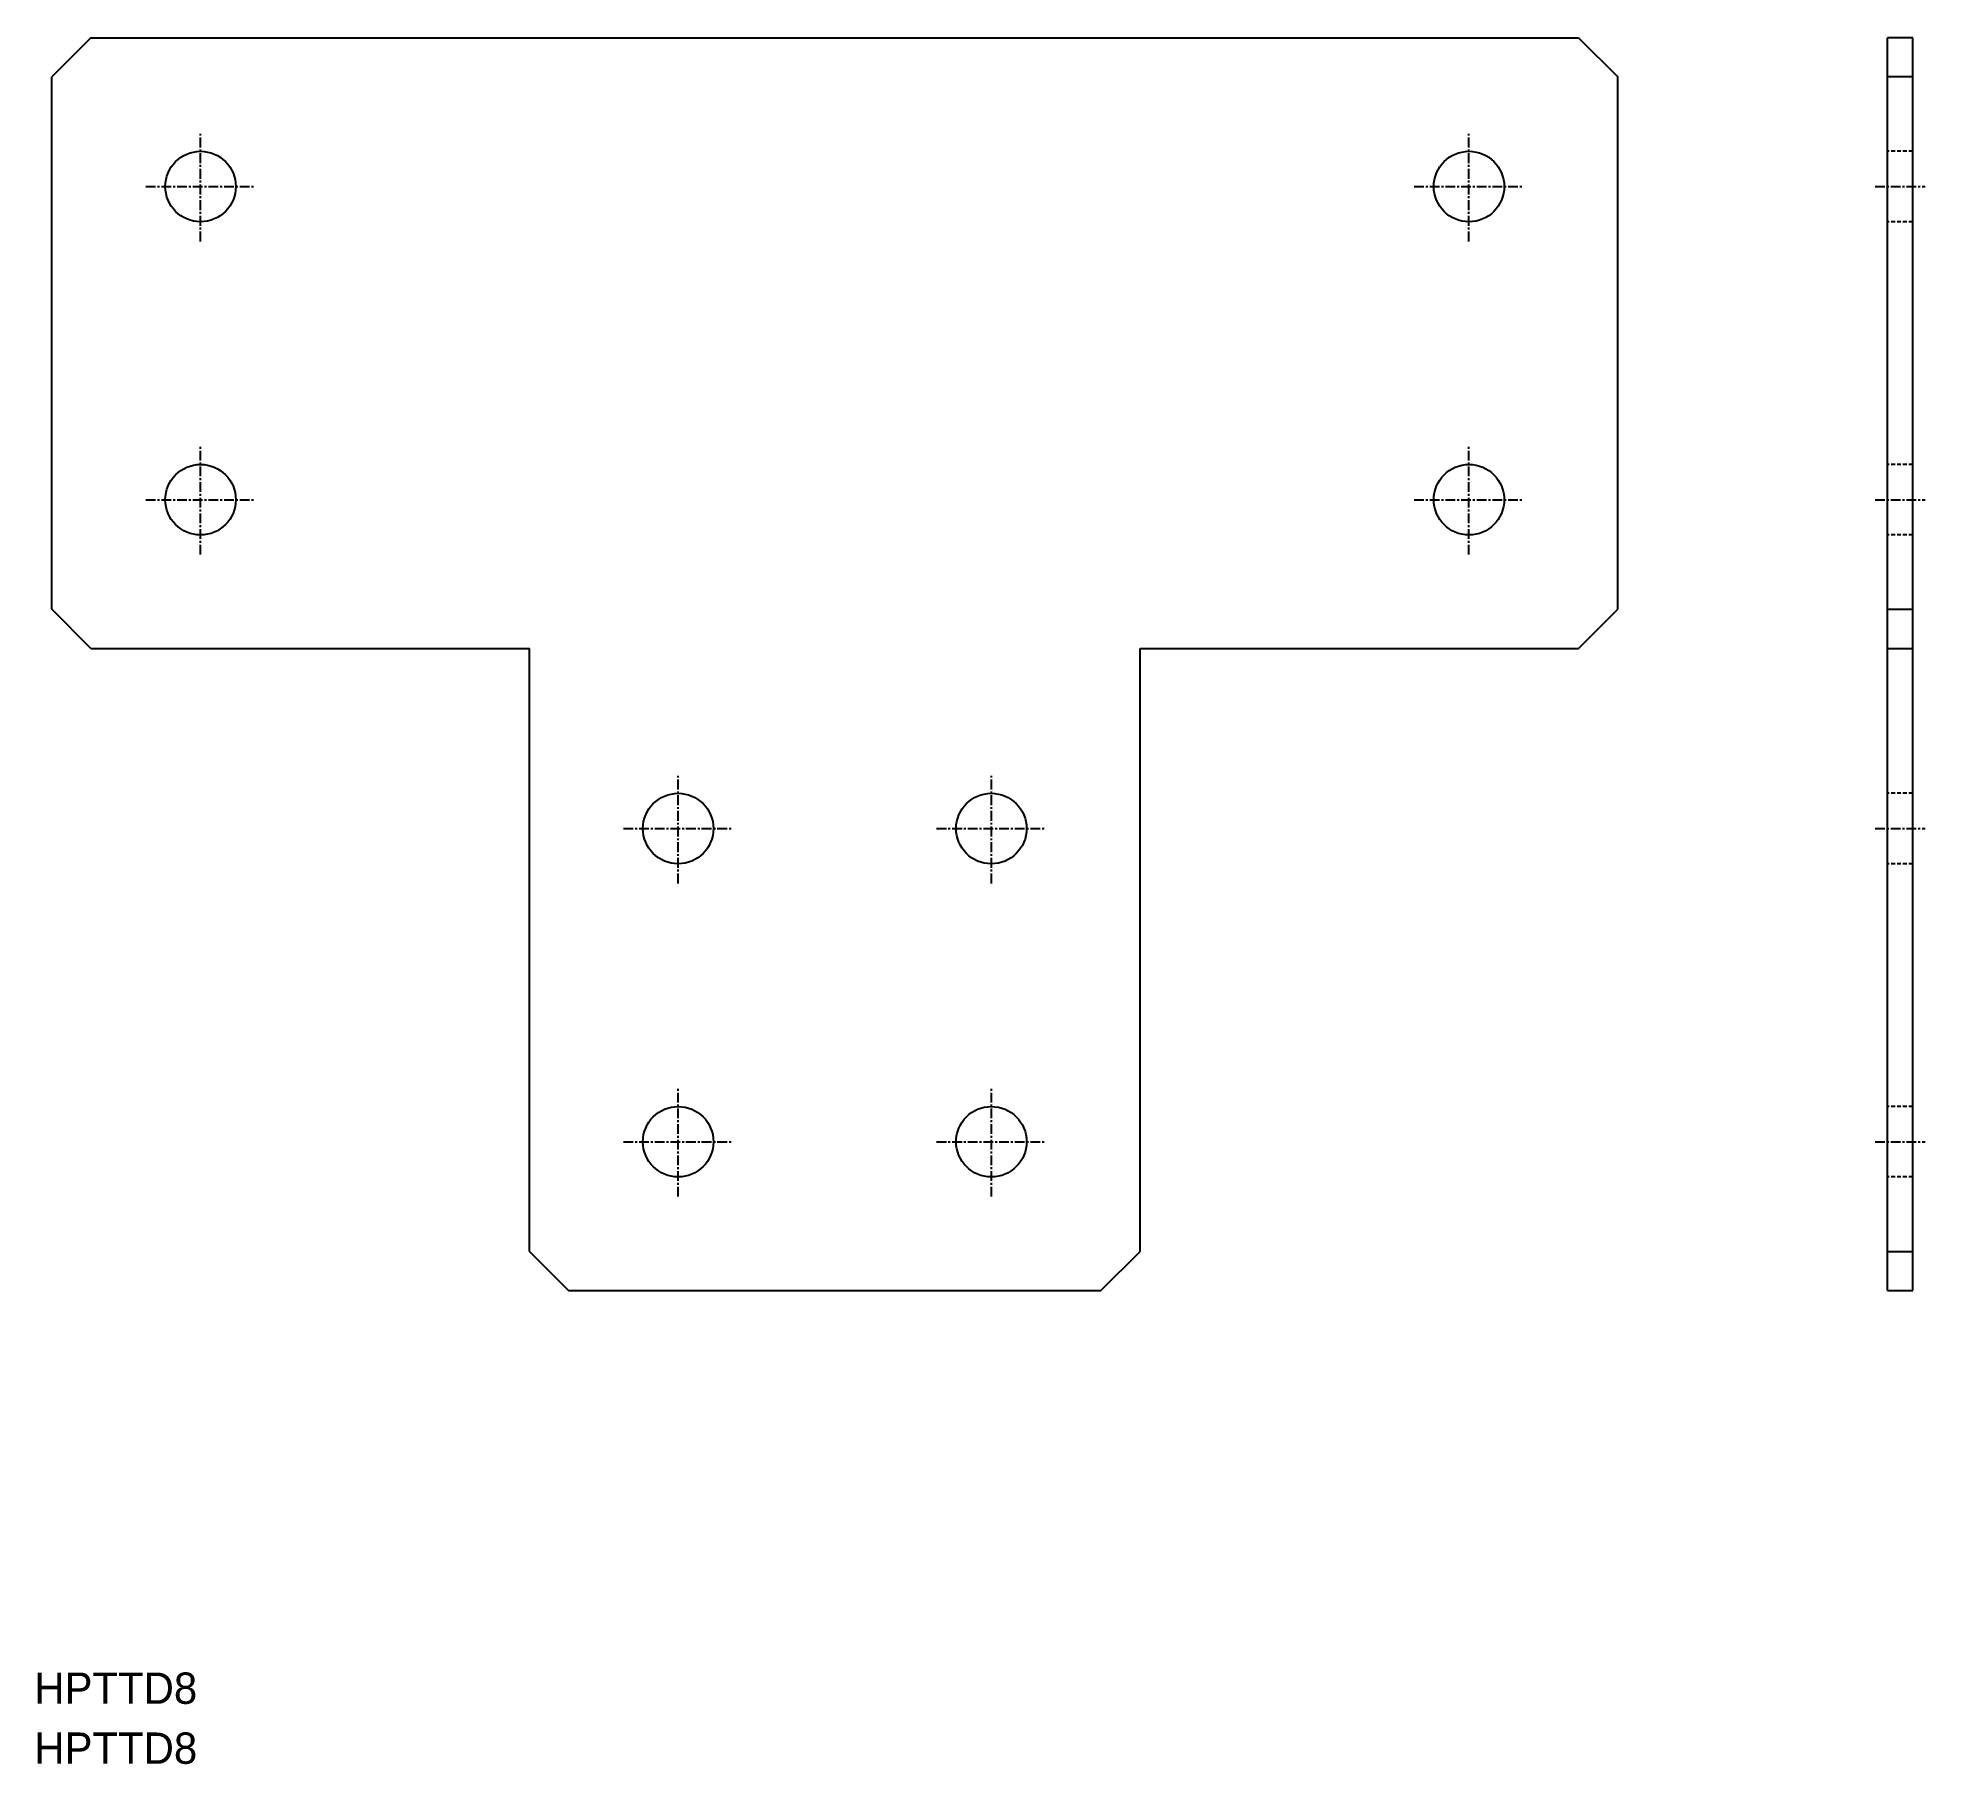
# Model space of a CAD drawing. Extents: x 0 to 242, y 0 to 220.
import ezdxf

# ---------------------------------------------------------------- set-up
doc = ezdxf.new("R2010")
doc.units = 0
doc.linetypes.add('CENTER', pattern=[2, 1.25, -0.25, 0.25, -0.25])
doc.linetypes.add('DASHED', pattern=[0.75, 0.5, -0.25])
doc.layers.get('0').update_dxf_attribs({"linetype": 'CONTINUOUS'})
doc.layers.add('CENTER', color=1, linetype='CENTER')

msp = doc.modelspace()

# ---------------------------------------------------------------- linework, layer by layer
at = {"color": 7, "linetype": 'CONTINUOUS'}
for p, q in [((7.23, 220.45), (2.23, 215.45)), ((7.23, 220.45), (197.23, 220.45)), ((102.23, 220.45), (102.24, 220.45)), ((197.23, 220.45), (202.23, 215.45)), ((236.7, 60.45), (236.7, 220.45)), ((239.9, 220.45), (236.7, 220.45)), ((239.9, 60.45), (239.9, 220.45)), ((2.23, 147.45), (2.23, 215.45)), ((202.23, 147.45), (202.23, 215.45)), ((239.9, 215.45), (236.7, 215.45)), ((7.23, 142.45), (2.23, 147.45)), ((197.23, 142.45), (202.23, 147.45)), ((236.7, 147.45), (239.9, 147.45)), ((7.23, 142.45), (63.23, 142.45)), ((63.23, 65.45), (63.23, 142.45)), ((141.23, 65.45), (141.23, 142.45)), ((141.23, 142.45), (197.23, 142.45)), ((236.7, 142.45), (239.9, 142.45)), ((63.23, 65.45), (68.23, 60.45)), ((136.23, 60.45), (141.23, 65.45)), ((236.7, 65.45), (239.9, 65.45)), ((68.23, 60.45), (136.23, 60.45)), ((236.7, 60.45), (239.9, 60.45))]:
    msp.add_line(p, q, dxfattribs=at)
at = {"color": 3, "linetype": 'DASHED'}
for p, q in [((239.9, 205.95), (236.7, 205.95)), ((239.9, 196.95), (236.7, 196.95)), ((239.9, 165.95), (236.7, 165.95)), ((239.9, 156.95), (236.7, 156.95)), ((239.9, 123.95), (236.7, 123.95)), ((239.9, 114.95), (236.7, 114.95)), ((239.9, 83.95), (236.7, 83.95)), ((239.9, 74.95), (236.7, 74.95))]:
    msp.add_line(p, q, dxfattribs=at)
at = {"color": 7, "linetype": 'CONTINUOUS'}
for centre in [(21.23, 201.45), (183.23, 201.45), (21.23, 161.45), (183.23, 161.45), (82.23, 119.45), (122.23, 119.45), (82.23, 79.45), (122.23, 79.45)]:
    msp.add_circle(centre, 4.5, dxfattribs=at)
at = {"layer": 'CENTER', "color": 1, "linetype": 'CENTER'}
for p, q in [((21.23, 194.45), (21.23, 208.45)), ((183.23, 194.45), (183.23, 208.45)), ((14.23, 201.45), (28.23, 201.45)), ((176.23, 201.45), (190.23, 201.45)), ((235.1, 201.45), (241.5, 201.45)), ((21.23, 154.45), (21.23, 168.45)), ((183.23, 154.45), (183.23, 168.45)), ((14.23, 161.45), (28.23, 161.45)), ((176.23, 161.45), (190.23, 161.45)), ((235.1, 161.45), (241.5, 161.45)), ((82.23, 112.45), (82.23, 126.45)), ((122.23, 112.45), (122.23, 126.45)), ((75.23, 119.45), (89.23, 119.45)), ((115.23, 119.45), (129.23, 119.45)), ((235.1, 119.45), (241.5, 119.45)), ((82.23, 72.45), (82.23, 86.45)), ((122.23, 72.45), (122.23, 86.45)), ((75.23, 79.45), (89.23, 79.45)), ((115.23, 79.45), (129.23, 79.45)), ((235.1, 79.45), (241.5, 79.45))]:
    msp.add_line(p, q, dxfattribs=at)

# ---------------------------------------------------------------- texts
at = {"color": 7, "linetype": 'CONTINUOUS'}
for p in [(0, 7.66), (0, 0)]:
    msp.add_text('HPTTD8', height=4, dxfattribs=at).set_placement(p)

doc.saveas('drawing.dxf')
